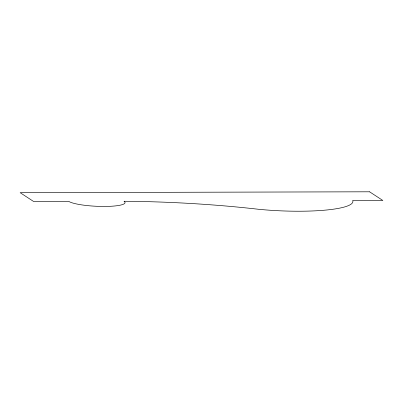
<?xml version="1.0" encoding="UTF-8"?>
<svg xmlns="http://www.w3.org/2000/svg" width="403" height="403" viewBox="0 0 403 403"><rect width="100%" height="100%" fill="white"/><g stroke="black" fill="none" stroke-linecap="round" stroke-linejoin="round"><path stroke-width="0.6" d="M369.576 191.798L20.15 192.679L33.63 201.495L68.787 201.404A28.774 4.997 2.8 0 0 104.236 206.452A28.774 4.997 2.8 0 0 124.038 201.268A230.012 39.942 2.8 0 1 258.766 209.303A73.87 12.825 2.8 0 0 352.716 200.553L382.85 200.477L369.576 191.798"/></g></svg>
